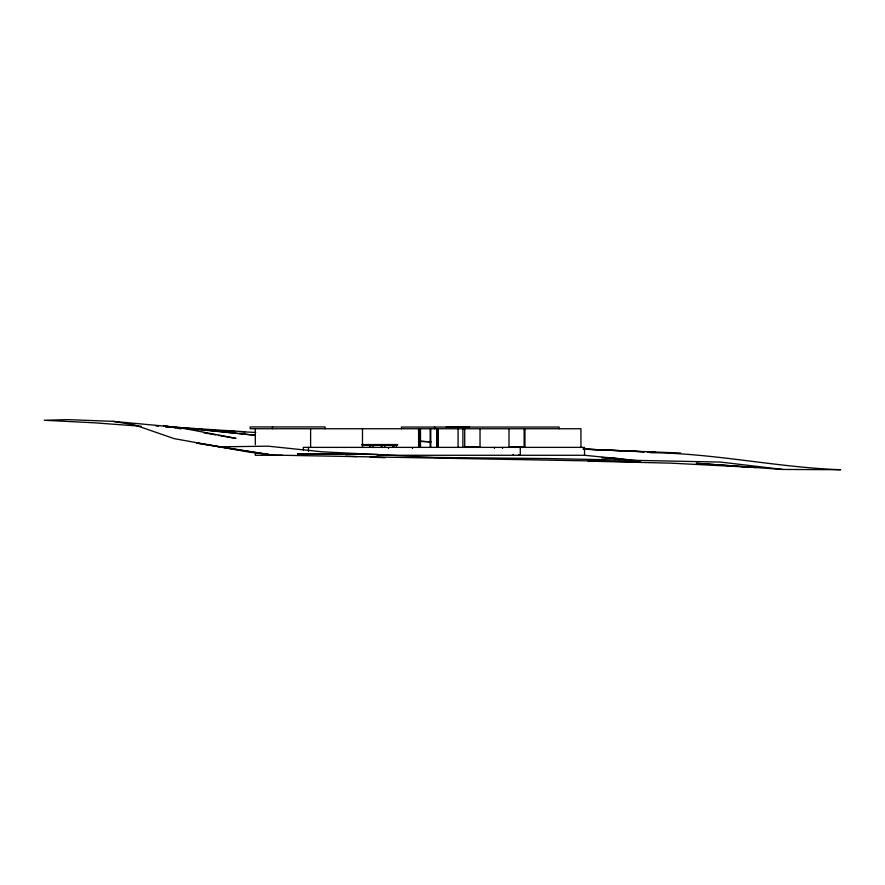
<?xml version="1.0" encoding="UTF-8"?>
<svg xmlns="http://www.w3.org/2000/svg" width="885" height="885" viewBox="0 0 885 885"><rect width="100%" height="100%" fill="white"/><g stroke="black" fill="none" stroke-linecap="round" stroke-linejoin="round"><path stroke-width="1.33" d="M650.364 452.7C714.073 453.12 776.986 467.49 840.75 469.714L782.617 469.448L696.296 463.298L756.1 467.512L671.151 463.165L588.182 461.151M640.198 461.826L272.436 455.078L248.707 452.025L174.334 438.672L134.21 424.822L112.981 421.349L67.824 419.634L44.25 420.264L95.414 422.875L141.102 426.271M518.234 455.1L520.28 455.277L520.28 447.379M361.987 444.558L397.586 444.558L397.586 445.122L361.987 445.122M282.459 455.277L255.311 455.277L255.311 452.622M377.176 455.277L584.531 455.277L630.308 459.879M219.137 446.848L272.436 455.078L196.448 443.009L219.137 446.848L268.011 446.173L322.472 451.837L434.789 457.456L548.412 458.563L720.722 462.092L782.617 469.448M378.349 454.447L297.426 453.894L353.679 454.37M680.609 453.043L583.624 449.16M345.747 456.195L356.611 456.605M370.195 457.125L385.13 457.689M643.472 451.792L583.06 449.093M647.543 451.958L655.674 452.301L647.488 451.925M583.436 449.027L644.767 451.804M210.873 430.287L216.305 430.541M225.819 430.995L235.321 431.46M239.404 431.648L255.732 432.444M601.689 457.733L607.121 457.999M611.203 458.198L636.625 460.62M420.132 441.261L430.995 441.858M419.722 441.283L430.641 441.903M195.906 429.535L198.649 429.701M245.068 431.736L176.17 427.355M601.789 457.49L619.367 458.596M155.782 425.906L158.504 426.105M165.296 426.581L170.739 426.968M165.572 426.824L168.327 427.046M175.208 427.599L179.334 427.92M184.832 428.362L190.33 428.805M194.457 429.137L254.913 435.21M112.981 421.349L215.088 430.785L192.487 428.517L255.035 435.265M175.717 427.92L163.67 425.829L185.695 428.771L235.985 438.385L218.573 435.365M178.394 428.384L181.082 428.849M203.838 432.798L215.896 434.9M584.531 455.277L584.531 447.379L303.312 447.379L303.312 450.011M580.936 447.379L580.936 428.749L250.167 428.749L250.167 426.935L325.127 426.935L325.127 428.749M559.143 428.749L559.143 427.057L401.447 427.057L401.447 428.749M524.794 428.749L524.794 447.379M524.495 428.749L524.495 447.379M524.307 428.749L524.307 446.814L508.997 446.814L508.997 428.749M513.234 454.293L513.234 455.277M502.514 447.379L502.514 448.363M494.427 447.379L494.427 448.363M480.035 428.749L480.035 446.814L464.725 446.814L464.725 428.749M469.481 427.057L446.239 427.057M462.899 428.749L462.899 447.379M458.076 428.749L458.076 447.379M438.119 428.749L438.119 447.379M437.865 428.749L437.975 447.379M437.555 428.749L437.632 447.379M437.323 428.749L437.323 447.379M437.179 428.749L437.179 447.379M436.847 428.749L436.847 447.379M436.692 428.749L436.692 447.379M434.612 427.057L434.612 428.749M430.763 428.749L430.763 447.379M430.165 428.749L430.165 447.379M420.486 428.749L420.486 447.379M420.021 428.749L420.01 447.379M419.877 428.749L419.767 447.379M419.534 428.749L419.39 447.379M419.236 428.749L419.236 447.379M419.092 428.749L419.092 447.379M418.859 428.749L418.859 447.379M418.749 428.749L418.749 447.379M418.605 428.749L418.605 447.379M412.487 447.379L412.487 448.507M396.38 444.558L396.447 447.379M393.891 445.122L393.891 447.379M392.929 445.122L392.929 447.379M388.482 447.379L388.482 448.507M384.776 445.122L384.776 447.379M382.231 445.122L382.231 447.379M381.258 445.122L381.258 447.379M373.116 445.122L373.116 447.379M370.561 445.122L370.561 447.379M369.598 445.122L369.598 447.379M362.485 428.749L362.485 447.379M310.613 428.749L310.613 447.379M308.489 447.379L308.489 451.328M272.469 426.935L272.469 428.749M255.311 428.749L255.311 444.668"/></g></svg>
